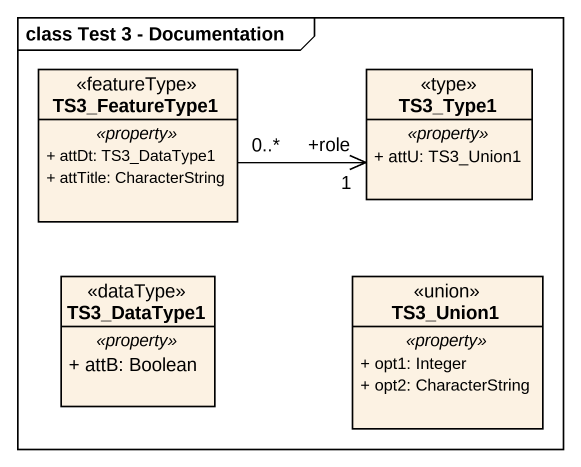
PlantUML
@startuml
mainframe class Test 3 - Documentation
hide circle
hide empty members
skinparam classAttributeIconSize 0
class TS3_FeatureType1 <<featureType>> {
  .. <<property>> ..
  + attDt: TS3_DataType1
  + attTitle: CharacterString
}
class TS3_Type1 <<type>> {
  .. <<property>> ..
  + attU: TS3_Union1
}
class TS3_DataType1 <<dataType>> {
  .. <<property>> ..
  + attB: Boolean
}
class TS3_Union1 <<union>> {
  .. <<property>> ..
  + opt1: Integer
  + opt2: CharacterString
}
TS3_FeatureType1 "0..*" -right-> "+role\n1" TS3_Type1
@enduml
